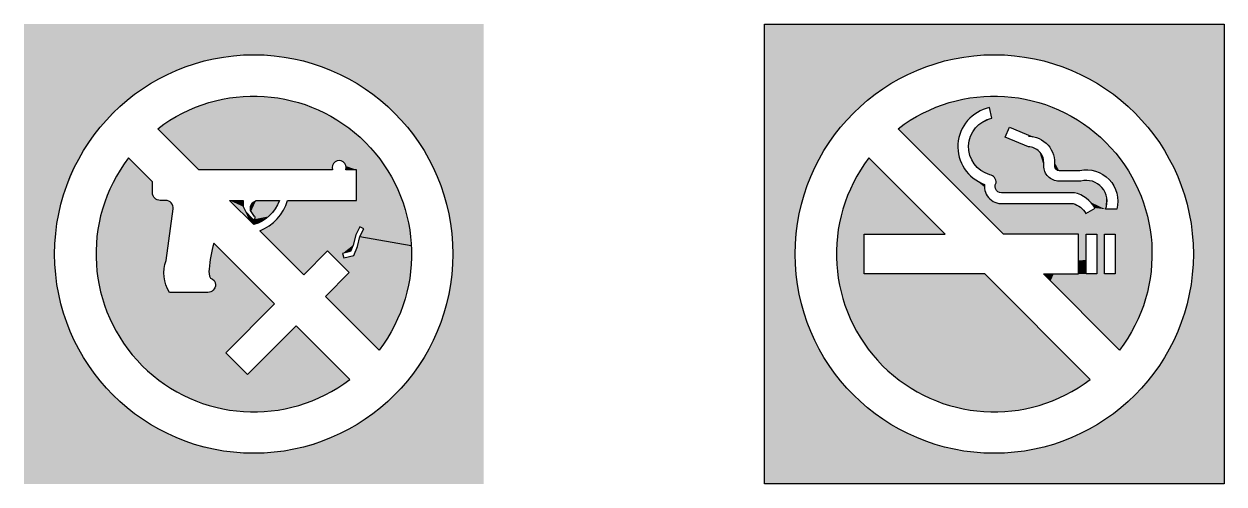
# Model space of a CAD drawing. Extents: x 1216 to 44401, y 2119 to 23617.
# Drawn here: x 38965 to 41576, y 9246 to 10246 of the extents above; entities that cross this region are included whole.
import ezdxf

# ---------------------------------------------------------------- set-up
doc = ezdxf.new("R2010")
doc.units = 0
doc.header["$LTSCALE"] = 10
doc.header["$MEASUREMENT"] = 0
doc.layers.get('0').update_dxf_attribs({"linetype": 'CONTINUOUS'})

# ---------------------------------------------------------------- blocks, each defined once
blk = doc.blocks.new('A$C1FD41417')
at = {"color": 142, "true_color": 0x0094d4}
blk.add_line((731.1, 538), (842.8, 518.7), dxfattribs=at)
for points in [[(608.6, 455), (513, 550.7, 0.233179), (573.3, 616.5), (723.3, 616.5), (723.3, 683.2), (700.5, 683.2, 1.341134), (671, 683.2), (380.5, 683.2), (291.1, 772.5, -0.876493), (772.5, 291.1), (655.8, 407.9), (707.6, 459.7), (660.5, 506.9)], [(592.1, 344.2), (486, 238.2), (438.9, 285.3), (545, 391.4), (413, 523.3, 0.062698), (403.1, 467, 0.188327), (406, 447.6, -0.34753), (416.7, 433.2, -0.414214), (400, 416.5), (316.7, 416.5, -0.237059), (309.1, 485.9), (324.5, 598, 0.447771), (308, 616.5), (296.3, 616.5, -0.414214), (279.6, 633.2), (279.6, 656.8), (227.5, 708.9, 0.876493), (708.9, 227.5)], [(501.3, 575.8), (501.9, 576.2, 0.46352), (502.4, 581.2), (501.9, 581.8), (492.8, 594.4), (493.2, 604.3), (496.4, 611.4), (505.1, 616.5), (555.8, 616.5, -0.241287), (499.8, 563.8), (447.1, 616.5), (476.6, 616.5), (476.6, 603.1), (482.5, 592), (496.4, 577), (496.9, 576.4, 0.388541)]]:
    blk.add_lwpolyline(points, format="xyb", close=True, dxfattribs=at)
blk.add_lwpolyline([(693.1, 501.3), (695.6, 491.6), (717.4, 497), (725.6, 516.2), (731.1, 538), (739.3, 554.4), (730.4, 558.9), (721.7, 541.5), (716.1, 519.4), (710.2, 505.5)], close=True, dxfattribs=at)
blk.add_circle((500, 500), 433.3, dxfattribs=at)
at = {"color": 142, "linetype": 'CONTINUOUS', "true_color": 0x0094d4}
for points in [[(1000, 1000), (0, 1000), (567.6, 928)], [(0, 1000), (416.7, 925.2), (492, 933.3)], [(0, 1000), (343.9, 904.2), (416.7, 925.2)], [(0, 1000), (275.8, 870.8), (343.9, 904.2)], [(0, 1000), (214.6, 826.1), (275.8, 870.8)], [(0, 1000), (162.2, 771.4), (214.6, 826.1)], [(0, 1000), (120.1, 708.4), (162.2, 771.4)], [(0, 1000), (89.6, 639), (120.1, 708.4)], [(0, 1000), (0, 645.2), (89.6, 639)], [(0, 1000), (492, 933.3), (567.6, 928)], [(1000, 1000), (567.6, 928), (641.2, 909.7)], [(1000, 1000), (641.2, 909.7), (710.4, 878.8)], [(1000, 1000), (710.4, 878.8), (773.2, 836.4)], [(1000, 1000), (773.2, 836.4), (827.6, 783.7)], [(1000, 1000), (827.6, 783.7), (872, 722.3)], [(1000, 1000), (872, 722.3), (905, 654.1)], [(925.7, 581.1), (1000, 1000), (905, 654.1)], [(925.7, 581.1), (1000, 576), (1000, 1000)], [(751.3, 734), (444.5, 838.8), (390, 825.2)], [(751.3, 734), (500.5, 843.3), (444.5, 838.8)], [(751.3, 734), (556.6, 838.6), (500.5, 843.3)], [(751.3, 734), (611, 824.9), (556.6, 838.6)], [(751.3, 734), (390, 825.2), (338.4, 802.9)], [(751.3, 734), (662.6, 802.4), (611, 824.9)], [(291.1, 772.5), (687.1, 702.9), (338.4, 802.9)], [(687.1, 702.9), (689.8, 702.4), (338.4, 802.9)], [(689.8, 702.4), (751.3, 734), (338.4, 802.9)], [(751.3, 734), (709.7, 771.8), (662.6, 802.4)], [(291.1, 772.5), (684.4, 702.9), (687.1, 702.9)], [(291.1, 772.5), (681.7, 702.4), (684.4, 702.9)], [(291.1, 772.5), (679.2, 701.5), (681.7, 702.4)], [(291.1, 772.5), (676.8, 700.1), (679.2, 701.5)], [(291.1, 772.5), (674.8, 698.3), (676.8, 700.1)], [(291.1, 772.5), (673, 696.2), (674.8, 698.3)], [(291.1, 772.5), (671.7, 693.8), (673, 696.2)], [(291.1, 772.5), (670.8, 691.3), (671.7, 693.8)], [(291.1, 772.5), (670.4, 688.6), (670.8, 691.3)], [(291.1, 772.5), (670.5, 685.8), (670.4, 688.6)], [(291.1, 772.5), (671, 683.2), (670.5, 685.8)], [(291.1, 772.5), (380.5, 683.2), (671, 683.2)], [(689.8, 702.4), (692.3, 701.5), (751.3, 734)], [(692.3, 701.5), (694.7, 700.1), (751.3, 734)], [(694.7, 700.1), (696.8, 698.3), (751.3, 734)], [(696.8, 698.3), (698.5, 696.2), (751.3, 734)], [(698.5, 696.2), (699.8, 693.8), (751.3, 734)], [(699.8, 693.8), (700.7, 691.3), (751.3, 734)], [(700.7, 691.3), (723.3, 683.2), (751.3, 734)], [(723.3, 683.2), (723.3, 616.5), (751.3, 734)], [(723.3, 616.5), (786.1, 689.8), (751.3, 734)], [(227.5, 708.9), (183.3, 632.6), (281.3, 625.8)], [(227.5, 708.9), (186.2, 639.3), (183.3, 632.6)], [(227.5, 708.9), (189.3, 646), (186.2, 639.3)], [(227.5, 708.9), (192.5, 652.7), (189.3, 646)], [(227.5, 708.9), (195.8, 659.2), (192.5, 652.7)], [(227.5, 708.9), (199.3, 665.7), (195.8, 659.2)], [(227.5, 708.9), (202.9, 672.1), (199.3, 665.7)], [(227.5, 708.9), (206.7, 678.5), (202.9, 672.1)], [(227.5, 708.9), (210.6, 684.7), (206.7, 678.5)], [(227.5, 708.9), (214.6, 690.9), (210.6, 684.7)], [(227.5, 708.9), (218.8, 697), (214.6, 690.9)], [(227.5, 708.9), (223.1, 703), (218.8, 697)], [(227.5, 708.9), (279.6, 633.2), (279.6, 656.8)], [(227.5, 708.9), (279.6, 632.5), (279.6, 633.2)], [(227.5, 708.9), (279.7, 631.9), (279.6, 632.5)], [(227.5, 708.9), (279.7, 631.3), (279.7, 631.9)], [(227.5, 708.9), (279.8, 630.6), (279.7, 631.3)], [(227.5, 708.9), (279.9, 630), (279.8, 630.6)], [(227.5, 708.9), (280, 629.4), (279.9, 630)], [(227.5, 708.9), (280.2, 628.8), (280, 629.4)], [(227.5, 708.9), (280.4, 628.1), (280.2, 628.8)], [(227.5, 708.9), (280.6, 627.5), (280.4, 628.1)], [(227.5, 708.9), (280.8, 626.9), (280.6, 627.5)], [(227.5, 708.9), (281.1, 626.3), (280.8, 626.9)], [(227.5, 708.9), (281.3, 625.8), (281.1, 626.3)], [(701, 685.8), (700.5, 683.2), (723.3, 683.2)], [(700.7, 691.3), (701.1, 688.6), (723.3, 683.2)], [(701.1, 688.6), (701, 685.8), (723.3, 683.2)], [(723.3, 616.5), (813.2, 640.6), (786.1, 689.8)], [(0, 162.8), (72.4, 570.5), (0, 645.2)], [(72.4, 570.5), (74.5, 582.1), (0, 645.2)], [(74.5, 582.1), (76.9, 593.6), (0, 645.2)], [(76.9, 593.6), (79.6, 605.1), (0, 645.2)], [(79.6, 605.1), (82.6, 616.5), (0, 645.2)], [(82.6, 616.5), (85.9, 627.8), (0, 645.2)], [(85.9, 627.8), (89.6, 639), (0, 645.2)], [(307.2, 480.1), (183.3, 632.6), (171.3, 599.3)], [(307.2, 480.1), (281.3, 625.8), (183.3, 632.6)], [(723.3, 616.5), (832, 587.6), (813.2, 640.6)], [(307.2, 480.1), (282.1, 624.4), (281.3, 625.8)], [(307.2, 480.1), (283, 623.1), (282.1, 624.4)], [(307.2, 480.1), (283.9, 622), (283, 623.1)], [(307.2, 480.1), (285, 620.9), (283.9, 622)], [(307.2, 480.1), (286.2, 619.9), (285, 620.9)], [(307.2, 480.1), (287.5, 619), (286.2, 619.9)], [(307.2, 480.1), (288.8, 618.3), (287.5, 619)], [(307.2, 480.1), (290.2, 617.6), (288.8, 618.3)], [(307.2, 480.1), (291.7, 617.1), (290.2, 617.6)], [(307.2, 480.1), (293.2, 616.8), (291.7, 617.1)], [(307.2, 480.1), (294.7, 616.6), (293.2, 616.8)], [(307.2, 480.1), (296.3, 616.5), (294.7, 616.6)], [(307.2, 480.1), (308, 616.5), (296.3, 616.5)], [(307.2, 480.1), (310.3, 616.3), (308, 616.5)], [(307.2, 480.1), (312.6, 615.9), (310.3, 616.3)], [(307.2, 480.1), (314.8, 615.1), (312.6, 615.9)], [(307.2, 480.1), (316.8, 614), (314.8, 615.1)], [(307.2, 480.1), (318.7, 612.6), (316.8, 614)], [(307.2, 480.1), (320.4, 610.9), (318.7, 612.6)], [(307.2, 480.1), (321.8, 609.1), (320.4, 610.9)], [(307.2, 480.1), (323, 607.1), (321.8, 609.1)], [(307.2, 480.1), (323.9, 604.9), (323, 607.1)], [(307.2, 480.1), (324.4, 602.6), (323.9, 604.9)], [(307.2, 480.1), (324.6, 600.3), (324.4, 602.6)], [(447.1, 616.5), (476.6, 603.1), (476.6, 616.5)], [(447.1, 616.5), (489.5, 574.1), (476.6, 603.1)], [(489.5, 574.1), (482.5, 592), (476.6, 603.1)], [(505.1, 616.5), (492.8, 594.4), (494.2, 592.4)], [(505.1, 616.5), (493.2, 604.3), (492.8, 594.4)], [(505.1, 616.5), (496.4, 611.4), (493.2, 604.3)], [(505.1, 616.5), (494.2, 592.4), (542.6, 592.6)], [(505.1, 616.5), (555, 614.4), (555.8, 616.5)], [(505.1, 616.5), (554.2, 612.3), (555, 614.4)], [(505.1, 616.5), (553.3, 610.2), (554.2, 612.3)], [(505.1, 616.5), (552.3, 608.1), (553.3, 610.2)], [(505.1, 616.5), (551.3, 606), (552.3, 608.1)], [(505.1, 616.5), (550.2, 604), (551.3, 606)], [(505.1, 616.5), (549.1, 602), (550.2, 604)], [(505.1, 616.5), (547.9, 600.1), (549.1, 602)], [(505.1, 616.5), (546.7, 598.2), (547.9, 600.1)], [(505.1, 616.5), (545.4, 596.3), (546.7, 598.2)], [(505.1, 616.5), (544, 594.4), (545.4, 596.3)], [(505.1, 616.5), (542.6, 592.6), (544, 594.4)], [(832, 587.6), (569.5, 605.8), (566.7, 599.7)], [(723.3, 616.5), (569.5, 605.8), (832, 587.6)], [(723.3, 616.5), (569.9, 606.7), (569.5, 605.8)], [(723.3, 616.5), (570.3, 607.6), (569.9, 606.7)], [(723.3, 616.5), (570.6, 608.4), (570.3, 607.6)], [(723.3, 616.5), (570.9, 609.3), (570.6, 608.4)], [(723.3, 616.5), (571.3, 610.2), (570.9, 609.3)], [(723.3, 616.5), (571.6, 611.1), (571.3, 610.2)], [(723.3, 616.5), (571.9, 612), (571.6, 611.1)], [(723.3, 616.5), (572.2, 612.9), (571.9, 612)], [(723.3, 616.5), (572.5, 613.8), (572.2, 612.9)], [(723.3, 616.5), (572.8, 614.7), (572.5, 613.8)], [(723.3, 616.5), (573.1, 615.6), (572.8, 614.7)], [(723.3, 616.5), (573.3, 616.5), (573.1, 615.6)], [(307.2, 480.1), (171.3, 599.3), (162.9, 565)], [(307.2, 480.1), (324.5, 598), (324.6, 600.3)], [(307.2, 480.1), (309.1, 485.9), (324.5, 598)], [(489.5, 574.1), (496.4, 577), (482.5, 592)], [(489.5, 574.1), (496.9, 576.4), (496.4, 577)], [(489.5, 574.1), (497, 576.3), (496.9, 576.4)], [(489.5, 574.1), (497.1, 576.1), (497, 576.3)], [(489.5, 574.1), (497.3, 576), (497.1, 576.1)], [(489.5, 574.1), (497.4, 575.9), (497.3, 576)], [(489.5, 574.1), (497.6, 575.8), (497.4, 575.9)], [(489.5, 574.1), (497.7, 575.7), (497.6, 575.8)], [(489.5, 574.1), (497.9, 575.6), (497.7, 575.7)], [(489.5, 574.1), (498.1, 575.5), (497.9, 575.6)], [(489.5, 574.1), (498.2, 575.4), (498.1, 575.5)], [(489.5, 574.1), (498.4, 575.4), (498.2, 575.4)], [(489.5, 574.1), (498.6, 575.3), (498.4, 575.4)], [(489.5, 574.1), (498.8, 575.3), (498.6, 575.3)], [(499, 575.2), (498.8, 575.3), (489.5, 574.1)], [(499, 575.2), (489.5, 574.1), (499.8, 563.8)], [(494.2, 592.4), (502.7, 580.9), (542.6, 592.6)], [(494.2, 592.4), (502.4, 581.2), (502.7, 580.9)], [(494.2, 592.4), (501.9, 581.8), (502.4, 581.2)], [(499.1, 575.2), (499, 575.2), (520, 572.6)], [(499, 575.2), (517.6, 571.2), (520, 572.6)], [(499, 575.2), (515.2, 569.9), (517.6, 571.2)], [(499, 575.2), (512.7, 568.7), (515.2, 569.9)], [(499, 575.2), (510.2, 567.5), (512.7, 568.7)], [(499, 575.2), (507.7, 566.5), (510.2, 567.5)], [(499, 575.2), (505.1, 565.5), (507.7, 566.5)], [(499, 575.2), (502.5, 564.6), (505.1, 565.5)], [(499, 575.2), (499.8, 563.8), (502.5, 564.6)], [(499.1, 575.2), (520, 572.6), (529, 578.9)], [(500.8, 575.5), (500.7, 575.4), (500.5, 575.4)], [(500.9, 575.5), (500.8, 575.5), (529, 578.9)], [(501, 575.6), (500.9, 575.6), (542.6, 592.6)], [(500.9, 575.6), (500.9, 575.5), (542.6, 592.6)], [(500.9, 575.5), (541.6, 591.4), (542.6, 592.6)], [(500.9, 575.5), (540.6, 590.1), (541.6, 591.4)], [(500.9, 575.5), (539.5, 588.9), (540.6, 590.1)], [(500.9, 575.5), (538.5, 587.7), (539.5, 588.9)], [(500.9, 575.5), (537.4, 586.5), (538.5, 587.7)], [(500.9, 575.5), (536.2, 585.4), (537.4, 586.5)], [(500.9, 575.5), (535.1, 584.2), (536.2, 585.4)], [(500.9, 575.5), (533.9, 583.1), (535.1, 584.2)], [(500.9, 575.5), (532.7, 582), (533.9, 583.1)], [(500.9, 575.5), (531.5, 581), (532.7, 582)], [(500.9, 575.5), (530.3, 579.9), (531.5, 581)], [(500.9, 575.5), (529, 578.9), (530.3, 579.9)], [(501.1, 575.6), (501, 575.6), (542.6, 592.6)], [(501, 575.6), (501, 575.6), (542.6, 592.6)], [(501.2, 575.7), (501.1, 575.7), (542.6, 592.6)], [(501.1, 575.7), (501.1, 575.6), (542.6, 592.6)], [(501.1, 575.6), (501.1, 575.6), (542.6, 592.6)], [(501.3, 575.7), (501.2, 575.7), (542.6, 592.6)], [(501.2, 575.7), (501.2, 575.7), (542.6, 592.6)], [(501.9, 576.2), (501.3, 575.8), (542.6, 592.6)], [(501.3, 575.8), (501.3, 575.8), (542.6, 592.6)], [(501.3, 575.8), (501.3, 575.7), (542.6, 592.6)], [(502.3, 576.5), (501.9, 576.2), (542.6, 592.6)], [(502.6, 576.8), (502.3, 576.5), (542.6, 592.6)], [(502.9, 577.2), (502.6, 576.8), (542.6, 592.6)], [(502.7, 580.9), (503, 580.5), (542.6, 592.6)], [(503.1, 577.7), (502.9, 577.2), (542.6, 592.6)], [(503, 580.5), (503.2, 580), (542.6, 592.6)], [(503.2, 578.1), (503.1, 577.7), (542.6, 592.6)], [(503.2, 580), (503.3, 579.6), (542.6, 592.6)], [(503.3, 578.6), (503.2, 578.1), (542.6, 592.6)], [(503.3, 579.6), (503.3, 579.1), (542.6, 592.6)], [(503.3, 579.1), (503.3, 578.6), (542.6, 592.6)], [(832, 587.6), (513, 550.7), (730.4, 558.9)], [(832, 587.6), (519.2, 553.3), (513, 550.7)], [(832, 587.6), (525.2, 556.4), (519.2, 553.3)], [(520, 572.6), (526.8, 577.2), (529, 578.9)], [(520, 572.6), (524.6, 575.6), (526.8, 577.2)], [(520, 572.6), (522.3, 574.1), (524.6, 575.6)], [(832, 587.6), (531, 559.9), (525.2, 556.4)], [(832, 587.6), (536.6, 563.7), (531, 559.9)], [(832, 587.6), (541.9, 567.9), (536.6, 563.7)], [(832, 587.6), (546.9, 572.5), (541.9, 567.9)], [(832, 587.6), (551.6, 577.4), (546.9, 572.5)], [(832, 587.6), (555.9, 582.5), (551.6, 577.4)], [(832, 587.6), (559.9, 588), (555.9, 582.5)], [(832, 587.6), (563.5, 593.7), (559.9, 588)], [(832, 587.6), (566.7, 599.7), (563.5, 593.7)], [(739.3, 554.4), (832, 587.6), (730.4, 558.9)], [(739.3, 554.4), (833.5, 581.5), (832, 587.6)], [(739.3, 554.4), (835, 575.3), (833.5, 581.5)], [(739.3, 554.4), (836.3, 569.1), (835, 575.3)], [(1000, 576), (925.7, 581.1), (926.9, 574.5)], [(1000, 576), (926.9, 574.5), (928, 567.7)], [(1000, 576), (928, 567.7), (929, 561)], [(1000, 576), (929, 561), (929.9, 554.3)], [(1000, 576), (929.9, 554.3), (930.7, 547.5)], [(1000, 576), (930.7, 547.5), (931.4, 540.8)], [(1000, 576), (931.4, 540.8), (932, 534)], [(1000, 576), (932, 534), (932.5, 527.2)], [(1000, 576), (932.5, 527.2), (932.9, 520.4)], [(1000, 576), (932.9, 520.4), (933.1, 513.6)], [(1000, 576), (933.1, 513.6), (933.3, 506.8)], [(933.3, 500), (1000, 576), (933.3, 506.8)], [(933.3, 500), (933.3, 499.9), (1000, 576)], [(933.3, 499.9), (933.3, 499.9), (1000, 576)], [(933.3, 499.9), (933.3, 499.8), (1000, 576)], [(933.3, 499.8), (933.3, 499.8), (1000, 576)], [(933.3, 499.8), (933.3, 499.7), (1000, 576)], [(933.3, 499.7), (933.3, 499.6), (1000, 576)], [(933.3, 499.6), (933.3, 499.6), (1000, 576)], [(933.3, 499.6), (933.3, 499.5), (1000, 576)], [(933.3, 499.5), (933.3, 499.5), (1000, 576)], [(933.3, 499.5), (933.3, 499.4), (1000, 576)], [(933.3, 499.4), (933.3, 499.3), (1000, 576)], [(933.3, 499.3), (1000, 489.6), (1000, 576)], [(0, 162.8), (70.7, 558.8), (72.4, 570.5)], [(0, 162.8), (69.2, 547.1), (70.7, 558.8)], [(307.2, 480.1), (162.9, 565), (158, 529.9)], [(513, 550.7), (660.5, 506.9), (730.4, 558.9)], [(513, 550.7), (608.6, 455), (660.5, 506.9)], [(660.5, 506.9), (693.1, 501.3), (730.4, 558.9)], [(693.1, 501.3), (721.7, 541.5), (730.4, 558.9)], [(739.3, 554.4), (731.1, 538), (842.8, 518.7)], [(739.3, 554.4), (837.5, 562.8), (836.3, 569.1)], [(739.3, 554.4), (838.6, 556.6), (837.5, 562.8)], [(739.3, 554.4), (839.6, 550.3), (838.6, 556.6)], [(739.3, 554.4), (840.5, 544), (839.6, 550.3)], [(739.3, 554.4), (841.3, 537.7), (840.5, 544)], [(739.3, 554.4), (841.9, 531.4), (841.3, 537.7)], [(739.3, 554.4), (842.4, 525), (841.9, 531.4)], [(739.3, 554.4), (842.8, 518.7), (842.4, 525)], [(0, 162.8), (68.1, 535.3), (69.2, 547.1)], [(0, 162.8), (67.3, 523.6), (68.1, 535.3)], [(0, 162.8), (66.8, 511.8), (67.3, 523.6)], [(307.2, 480.1), (158, 529.9), (156.7, 494.6)], [(545, 391.4), (413, 523.3), (411.7, 518.7)], [(693.1, 501.3), (716.1, 519.4), (721.7, 541.5)], [(843.1, 512.3), (728.8, 528.9), (725.6, 516.2)], [(731.1, 538), (728.8, 528.9), (843.1, 512.3)], [(731.1, 538), (842.9, 518.2), (842.8, 518.7)], [(731.1, 538), (842.9, 517.6), (842.9, 518.2)], [(731.1, 538), (842.9, 517.1), (842.9, 517.6)], [(731.1, 538), (842.9, 516.6), (842.9, 517.1)], [(731.1, 538), (843, 516), (842.9, 516.6)], [(731.1, 538), (843, 515.5), (843, 516)], [(731.1, 538), (843, 515), (843, 515.5)], [(731.1, 538), (843, 514.5), (843, 515)], [(731.1, 538), (843.1, 513.9), (843, 514.5)], [(731.1, 538), (843.1, 513.4), (843.1, 513.9)], [(731.1, 538), (843.1, 512.9), (843.1, 513.4)], [(731.1, 538), (843.1, 512.3), (843.1, 512.9)], [(0, 162.8), (66.7, 500), (66.8, 511.8)], [(0, 162.8), (67.4, 474.1), (66.7, 500)], [(545, 391.4), (407.2, 500.2), (406.3, 495.5)], [(545, 391.4), (408.2, 504.8), (407.2, 500.2)], [(545, 391.4), (409.2, 509.5), (408.2, 504.8)], [(545, 391.4), (410.4, 514.1), (409.2, 509.5)], [(545, 391.4), (411.7, 518.7), (410.4, 514.1)], [(660.5, 506.9), (695.6, 491.6), (693.1, 501.3)], [(660.5, 506.9), (707.6, 459.7), (695.6, 491.6)], [(693.1, 501.3), (710.2, 505.5), (716.1, 519.4)], [(707.6, 459.7), (843.1, 512.3), (695.6, 491.6)], [(843.1, 512.3), (717.4, 497), (695.6, 491.6)], [(707.6, 459.7), (843.3, 504), (843.1, 512.3)], [(707.6, 459.7), (843.3, 495.7), (843.3, 504)], [(843.1, 512.3), (725.6, 516.2), (717.4, 497)], [(933.3, 499.3), (933.3, 494.6), (1000, 489.6)], [(933.3, 499.3), (933.3, 499.3), (1000, 489.6)], [(0, 162.8), (69.8, 448.3), (67.4, 474.1)], [(307.2, 480.1), (156.7, 494.6), (159.1, 459.3)], [(307.2, 480.1), (159.1, 459.3), (165.1, 424.5)], [(307.2, 480.1), (165.1, 424.5), (174.6, 390.4)], [(307.2, 480.1), (174.6, 390.4), (187.6, 357.5)], [(307.2, 480.1), (187.6, 357.5), (203.9, 326.2)], [(307.2, 480.1), (203.9, 326.2), (223.4, 296.6)], [(307.2, 480.1), (223.4, 296.6), (245.7, 269.3)], [(305.7, 474.3), (307.2, 480.1), (245.7, 269.3)], [(304.8, 468.3), (305.7, 474.3), (245.7, 269.3)], [(545, 391.4), (403.4, 471.7), (403.1, 467)], [(545, 391.4), (403.8, 476.5), (403.4, 471.7)], [(545, 391.4), (404.3, 481.3), (403.8, 476.5)], [(545, 391.4), (404.9, 486), (404.3, 481.3)], [(545, 391.4), (405.5, 490.7), (404.9, 486)], [(545, 391.4), (406.3, 495.5), (405.5, 490.7)], [(707.6, 459.7), (843.1, 487.4), (843.3, 495.7)], [(707.6, 459.7), (842.7, 479.1), (843.1, 487.4)], [(707.6, 459.7), (842.1, 470.8), (842.7, 479.1)], [(707.6, 459.7), (841.3, 462.5), (842.1, 470.8)], [(930.7, 452.2), (930.1, 447.5), (1000, 489.6)], [(930.1, 447.5), (1000, 464), (1000, 489.6)], [(931.2, 456.9), (930.7, 452.2), (1000, 489.6)], [(931.6, 461.6), (931.2, 456.9), (1000, 489.6)], [(932, 466.3), (931.6, 461.6), (1000, 489.6)], [(932.4, 471), (932, 466.3), (1000, 489.6)], [(932.7, 475.7), (932.4, 471), (1000, 489.6)], [(932.9, 480.4), (932.7, 475.7), (1000, 489.6)], [(933.1, 485.1), (932.9, 480.4), (1000, 489.6)], [(933.2, 489.8), (933.1, 485.1), (1000, 489.6)], [(933.3, 494.6), (933.2, 489.8), (1000, 489.6)], [(0, 162.8), (73.6, 422.7), (69.8, 448.3)], [(270.8, 244.4), (304.8, 468.3), (245.7, 269.3)], [(270.8, 244.4), (304.3, 462.3), (304.8, 468.3)], [(270.8, 244.4), (304.2, 456.3), (304.3, 462.3)], [(270.8, 244.4), (304.6, 450.3), (304.2, 456.3)], [(270.8, 244.4), (305.5, 444.3), (304.6, 450.3)], [(270.8, 244.4), (306.9, 438.4), (305.5, 444.3)], [(545, 391.4), (402.6, 463.7), (402.5, 462)], [(545, 391.4), (402.5, 462), (402.5, 460.3)], [(545, 391.4), (402.5, 460.3), (402.6, 458.7)], [(545, 391.4), (402.8, 465.3), (402.6, 463.7)], [(545, 391.4), (402.6, 458.7), (402.8, 457)], [(545, 391.4), (403.1, 467), (402.8, 465.3)], [(545, 391.4), (402.8, 457), (403, 455.3)], [(545, 391.4), (403, 455.3), (403.4, 453.7)], [(545, 391.4), (403.4, 453.7), (403.9, 452.1)], [(545, 391.4), (403.9, 452.1), (404.5, 450.6)], [(545, 391.4), (404.5, 450.6), (405.2, 449)], [(545, 391.4), (405.2, 449), (410.4, 445.6)], [(405.2, 449), (409, 446.4), (410.4, 445.6)], [(405.2, 449), (407.5, 447.1), (409, 446.4)], [(405.2, 449), (406, 447.6), (407.5, 447.1)], [(545, 391.4), (410.4, 445.6), (411.7, 444.6)], [(545, 391.4), (411.7, 444.6), (412.8, 443.5)], [(707.6, 459.7), (655.8, 407.9), (692.3, 371.3)], [(707.6, 459.7), (692.3, 371.3), (832.3, 413.5)], [(707.6, 459.7), (840.3, 454.3), (841.3, 462.5)], [(707.6, 459.7), (839.1, 446), (840.3, 454.3)], [(707.6, 459.7), (837.7, 437.8), (839.1, 446)], [(707.6, 459.7), (836.1, 429.7), (837.7, 437.8)], [(707.6, 459.7), (834.2, 421.5), (836.1, 429.7)], [(707.6, 459.7), (832.3, 413.5), (834.2, 421.5)], [(1000, 0), (1000, 464), (929.5, 442.8)], [(930.1, 447.5), (929.5, 442.8), (1000, 464)], [(0, 162.8), (79, 397.3), (73.6, 422.7)], [(270.8, 244.4), (308.7, 432.7), (306.9, 438.4)], [(270.8, 244.4), (310.9, 427.1), (308.7, 432.7)], [(270.8, 244.4), (313.6, 421.7), (310.9, 427.1)], [(270.8, 244.4), (316.7, 416.5), (313.6, 421.7)], [(545, 391.4), (408.3, 418.7), (406.4, 417.8)], [(545, 391.4), (410.1, 420), (408.3, 418.7)], [(545, 391.4), (411.8, 421.4), (410.1, 420)], [(545, 391.4), (413.2, 423), (411.8, 421.4)], [(545, 391.4), (412.8, 443.5), (413.8, 442.2)], [(545, 391.4), (414.4, 424.8), (413.2, 423)], [(545, 391.4), (413.8, 442.2), (414.7, 440.9)], [(545, 391.4), (415.4, 426.8), (414.4, 424.8)], [(545, 391.4), (414.7, 440.9), (415.5, 439.4)], [(545, 391.4), (416.1, 428.9), (415.4, 426.8)], [(545, 391.4), (415.5, 439.4), (416, 437.9)], [(545, 391.4), (416, 437.9), (416.4, 436.4)], [(545, 391.4), (416.5, 431), (416.1, 428.9)], [(545, 391.4), (416.4, 436.4), (416.6, 434.8)], [(545, 391.4), (416.7, 433.2), (416.5, 431)], [(545, 391.4), (416.6, 434.8), (416.7, 433.2)], [(1000, 0), (929.5, 442.8), (912.8, 368.3)], [(0, 162.8), (85.9, 372.4), (79, 397.3)], [(270.8, 244.4), (545, 391.4), (316.7, 416.5)], [(545, 391.4), (400, 416.5), (316.7, 416.5)], [(545, 391.4), (402.2, 416.7), (400, 416.5)], [(545, 391.4), (404.3, 417.1), (402.2, 416.7)], [(545, 391.4), (406.4, 417.8), (404.3, 417.1)], [(772.5, 291.1), (832.3, 413.5), (692.3, 371.3)], [(772.5, 291.1), (829.2, 402.5), (832.3, 413.5)], [(772.5, 291.1), (825.8, 391.6), (829.2, 402.5)], [(0, 162.8), (94.3, 347.8), (85.9, 372.4)], [(270.8, 244.4), (452.7, 299.1), (545, 391.4)], [(772.5, 291.1), (822, 380.8), (825.8, 391.6)], [(772.5, 291.1), (817.8, 370.2), (822, 380.8)], [(772.5, 291.1), (813.3, 359.7), (817.8, 370.2)], [(1000, 0), (912.8, 368.3), (883.4, 298)], [(0, 162.8), (104.1, 323.9), (94.3, 347.8)], [(708.9, 227.5), (587.7, 339.8), (486, 238.2)], [(708.9, 227.5), (594.5, 341.9), (587.7, 339.8)], [(772.5, 291.1), (808.5, 349.3), (813.3, 359.7)], [(772.5, 291.1), (803.3, 339.1), (808.5, 349.3)], [(0, 162.8), (115.3, 300.5), (104.1, 323.9)], [(772.5, 291.1), (797.8, 329.1), (803.3, 339.1)], [(772.5, 291.1), (792, 319.3), (797.8, 329.1)], [(772.5, 291.1), (785.8, 309.7), (792, 319.3)], [(0, 162.8), (127.9, 277.9), (115.3, 300.5)], [(438.9, 285.3), (452.7, 299.1), (270.8, 244.4)], [(772.5, 291.1), (779.3, 300.3), (785.8, 309.7)], [(1000, 0), (883.4, 298), (842, 233.9)], [(0, 162.8), (141.9, 256), (127.9, 277.9)], [(438.9, 285.3), (270.8, 244.4), (301.8, 219.7)], [(438.9, 285.3), (301.8, 219.7), (335.4, 198.7)], [(438.9, 285.3), (335.4, 198.7), (371.2, 181.8)], [(438.9, 285.3), (371.2, 181.8), (408.7, 169)], [(438.9, 285.3), (408.7, 169), (447.4, 160.7)], [(486, 238.2), (438.9, 285.3), (526.4, 157.7)], [(438.9, 285.3), (486.8, 156.9), (526.4, 157.7)], [(438.9, 285.3), (447.4, 160.7), (486.8, 156.9)], [(0, 162.8), (157.1, 235.1), (141.9, 256)], [(0, 162.8), (173.5, 215), (157.1, 235.1)], [(708.9, 227.5), (486, 238.2), (676.1, 205.3)], [(486, 238.2), (526.4, 157.7), (676.1, 205.3)], [(228.6, 162.2), (173.5, 215), (0, 162.8)], [(1000, 0), (842, 233.9), (790, 178)], [(526.4, 157.7), (641, 186.9), (676.1, 205.3)], [(526.4, 157.7), (604, 172.8), (641, 186.9)], [(228.6, 162.2), (0, 162.8), (0, 0)], [(292, 119.8), (228.6, 162.2), (0, 0)], [(526.4, 157.7), (565.6, 163), (604, 172.8)], [(1000, 0), (790, 178), (729.1, 132.2)], [(1000, 0), (729.1, 132.2), (661, 97.7)], [(361.9, 89.3), (292, 119.8), (0, 0)], [(436.1, 71.4), (361.9, 89.3), (0, 0)], [(1000, 0), (661, 97.7), (588, 75.7)], [(1000, 0), (436.1, 71.4), (0, 0)], [(1000, 0), (512.2, 66.8), (436.1, 71.4)], [(1000, 0), (588, 75.7), (512.2, 66.8)]]:
    blk.add_solid(points, dxfattribs=at)
blk = doc.blocks.new('A$C78454465')
at = {"color": 142, "true_color": 0x0094d4}
for points in [[(0, 0), (0, 1000), (1000, 1000), (1000, 0)], [(700, 456.7), (700, 543.3), (723.3, 543.3), (723.3, 456.7)], [(763.3, 456.7), (740, 456.7), (740, 543.3), (763.3, 543.3)]]:
    blk.add_lwpolyline(points, close=True, dxfattribs=at)
for points in [[(683.3, 543.3), (520.3, 543.3), (291.1, 772.5, -0.876493), (772.5, 291.1), (607, 456.7), (683.3, 456.7)], [(504, 654.5, 0.395582), (490.2, 672.3, -0.781675), (494.6, 795.3), (489.8, 818.2, 0.757801), (478.8, 651.4, 0.502876), (522.9, 610), (671.5, 610, -0.186618), (699.4, 588.1), (719.5, 600, 0.200268), (674.6, 633.3), (520.3, 633.3, -0.685039)], [(216.7, 456.7), (216.7, 543.3), (393, 543.3), (227.5, 708.9, 0.876493), (708.9, 227.5), (479.7, 456.7)]]:
    blk.add_lwpolyline(points, format="xyb", close=True, dxfattribs=at)
blk.add_lwpolyline([(574.3, 756.2, -0.448933), (631, 691.8, 0.414214), (641, 681.8), (686, 681.8, -0.559958), (766.5, 597.4), (741.9, 597.4, 0.623992), (688.8, 658.5), (641, 658.5, -0.414214), (607.7, 691.8), (607.7, 699.6, 0.414214), (574.3, 732.9), (523.9, 754.1), (533, 775.7), (583.4, 754.4)], format="xyb", dxfattribs=at)
blk.add_circle((500, 500), 433.3, dxfattribs=at)
at = {"color": 142, "linetype": 'CONTINUOUS', "true_color": 0x0094d4}
for points in [[(554.4, 929.9), (816.9, 1000), (0, 1000)], [(481, 932.9), (554.4, 929.9), (0, 1000)], [(408.2, 923.5), (481, 932.9), (0, 1000)], [(338, 901.9), (408.2, 923.5), (0, 1000)], [(272.5, 868.8), (338, 901.9), (0, 1000)], [(213.5, 825.1), (272.5, 868.8), (0, 1000)], [(162.7, 772), (213.5, 825.1), (0, 1000)], [(121.6, 711.2), (162.7, 772), (0, 1000)], [(91.4, 644.2), (121.6, 711.2), (0, 1000)], [(72.9, 573.2), (91.4, 644.2), (0, 1000)], [(0, 248.6), (72.9, 573.2), (0, 1000)], [(554.4, 929.9), (626.2, 914.5), (816.9, 1000)], [(626.2, 914.5), (694.4, 887.3), (816.9, 1000)], [(869.1, 1000), (816.9, 1000), (694.4, 887.3)], [(869.1, 1000), (694.4, 887.3), (703, 882.8)], [(869.1, 1000), (703, 882.8), (711.6, 878.2)], [(869.1, 1000), (711.6, 878.2), (720, 873.3)], [(869.1, 1000), (720, 873.3), (728.3, 868.3)], [(869.1, 1000), (728.3, 868.3), (736.6, 863.1)], [(869.1, 1000), (736.6, 863.1), (744.6, 857.7)], [(869.1, 1000), (744.6, 857.7), (752.6, 852.1)], [(869.1, 1000), (752.6, 852.1), (760.4, 846.3)], [(869.1, 1000), (760.4, 846.3), (768.2, 840.4)], [(869.1, 1000), (768.2, 840.4), (775.7, 834.3)], [(869.1, 1000), (775.7, 834.3), (783.2, 828)], [(869.1, 1000), (783.2, 828), (790.5, 821.6)], [(1000, 1000), (869.1, 1000), (790.5, 821.6)], [(1000, 1000), (790.5, 821.6), (812.1, 800.6)], [(1000, 1000), (812.1, 800.6), (832.3, 778.1)], [(1000, 1000), (832.3, 778.1), (850.9, 754.3)], [(1000, 1000), (850.9, 754.3), (867.7, 729.3)], [(1000, 1000), (867.7, 729.3), (882.8, 703.1)], [(1000, 1000), (882.8, 703.1), (896, 675.9)], [(1000, 1000), (896, 675.9), (907.3, 647.9)], [(1000, 1000), (907.3, 647.9), (916.6, 619.2)], [(1000, 1000), (916.6, 619.2), (923.9, 589.9)], [(1000, 1000), (923.9, 589.9), (929.1, 560.2)], [(1000, 1000), (929.1, 560.2), (932.3, 530.2)], [(1000, 0), (1000, 1000), (932.3, 530.2)], [(479.3, 842.7), (340.1, 803.8), (315, 789.2)], [(489.8, 818.2), (479.3, 842.7), (315, 789.2)], [(479.3, 842.7), (366.5, 816.3), (340.1, 803.8)], [(479.3, 842.7), (393.7, 826.5), (366.5, 816.3)], [(479.3, 842.7), (421.8, 834.3), (393.7, 826.5)], [(479.3, 842.7), (450.4, 839.7), (421.8, 834.3)], [(533, 775.7), (508.4, 843.2), (479.3, 842.7)], [(489.8, 818.2), (533, 775.7), (479.3, 842.7)], [(533, 775.7), (537.5, 841.3), (508.4, 843.2)], [(533, 775.7), (566.3, 836.9), (537.5, 841.3)], [(533, 775.7), (594.6, 830.1), (566.3, 836.9)], [(291.1, 772.5), (474.3, 813.3), (489.8, 818.2)], [(291.1, 772.5), (489.8, 818.2), (315, 789.2)], [(291.1, 772.5), (459.9, 805.7), (474.3, 813.3)], [(489.8, 818.2), (494.6, 795.3), (533, 775.7)], [(533, 775.7), (622.2, 820.9), (594.6, 830.1)], [(533, 775.7), (560.4, 764.1), (622.2, 820.9)], [(622.2, 820.9), (560.4, 764.1), (579.7, 755.9)], [(622.2, 820.9), (579.7, 755.9), (587.2, 754.7)], [(622.2, 820.9), (587.2, 754.7), (594.5, 752.4)], [(622.2, 820.9), (594.5, 752.4), (601.4, 749.3)], [(622.2, 820.9), (601.4, 749.3), (607.9, 745.2)], [(622.2, 820.9), (607.9, 745.2), (613.7, 740.3)], [(622.2, 820.9), (613.7, 740.3), (618.8, 734.7)], [(622.2, 820.9), (618.8, 734.7), (623.2, 728.4)], [(723.8, 679.2), (634.4, 816), (622.2, 820.9)], [(622.2, 820.9), (623.2, 728.4), (626.7, 721.7)], [(622.2, 820.9), (626.7, 721.7), (629.2, 714.5)], [(622.2, 820.9), (629.2, 714.5), (630.8, 707)], [(622.2, 820.9), (630.8, 707), (631.4, 699.4)], [(720.5, 680.3), (723.8, 679.2), (622.2, 820.9)], [(622.2, 820.9), (631.4, 699.4), (641, 681.8)], [(717.2, 681.3), (720.5, 680.3), (622.2, 820.9)], [(713.8, 682), (717.2, 681.3), (622.2, 820.9)], [(710.3, 682.6), (713.8, 682), (622.2, 820.9)], [(706.9, 683), (710.3, 682.6), (622.2, 820.9)], [(703.4, 683.3), (706.9, 683), (622.2, 820.9)], [(699.9, 683.3), (703.4, 683.3), (622.2, 820.9)], [(699.9, 683.3), (622.2, 820.9), (641, 681.8)], [(723.8, 679.2), (646.3, 810.6), (634.4, 816)], [(723.8, 679.2), (658.1, 804.8), (646.3, 810.6)], [(291.1, 772.5), (447.2, 795.4), (459.9, 805.7)], [(291.1, 772.5), (436.6, 783), (447.2, 795.4)], [(494.6, 795.3), (444.7, 740.7), (444.4, 729.4)], [(494.6, 795.3), (444.4, 729.4), (446.1, 718.3)], [(494.6, 795.3), (447, 751.7), (444.7, 740.7)], [(494.6, 795.3), (446.1, 718.3), (449.7, 707.6)], [(494.6, 795.3), (451.3, 762.2), (447, 751.7)], [(494.6, 795.3), (449.7, 707.6), (455.2, 697.7)], [(494.6, 795.3), (457.3, 771.7), (451.3, 762.2)], [(494.6, 795.3), (455.2, 697.7), (462.3, 689)], [(494.6, 795.3), (464.9, 780), (457.3, 771.7)], [(494.6, 795.3), (462.3, 689), (470.8, 681.6)], [(494.6, 795.3), (473.8, 786.9), (464.9, 780)], [(494.6, 795.3), (470.8, 681.6), (533, 775.7)], [(494.6, 795.3), (483.9, 792), (473.8, 786.9)], [(723.8, 679.2), (669.6, 798.5), (658.1, 804.8)], [(723.8, 679.2), (680.9, 791.8), (669.6, 798.5)], [(723.8, 679.2), (691.9, 784.7), (680.9, 791.8)], [(723.8, 679.2), (702.7, 777.1), (691.9, 784.7)], [(291.1, 772.5), (428.6, 768.8), (436.6, 783)], [(291.1, 772.5), (424.6, 639.1), (453.4, 665.6)], [(291.1, 772.5), (453.4, 665.6), (441.7, 677)], [(291.1, 772.5), (441.7, 677), (432.3, 690.3)], [(291.1, 772.5), (432.3, 690.3), (425.6, 705.2)], [(291.1, 772.5), (425.6, 705.2), (421.8, 721)], [(291.1, 772.5), (421.8, 721), (421, 737.3)], [(291.1, 772.5), (421, 737.3), (423.3, 753.4)], [(291.1, 772.5), (423.3, 753.4), (428.6, 768.8)], [(470.8, 681.6), (523.9, 754.1), (533, 775.7)], [(723.8, 679.2), (713.1, 769.2), (702.7, 777.1)], [(723.8, 679.2), (723.3, 760.8), (713.1, 769.2)], [(723.8, 679.2), (733.1, 752.1), (723.3, 760.8)], [(470.8, 681.6), (541.6, 746.7), (523.9, 754.1)], [(607.7, 691.8), (541.6, 746.7), (470.8, 681.6)], [(607.7, 691.8), (574.3, 732.9), (541.6, 746.7)], [(607.7, 691.8), (578.7, 732.6), (574.3, 732.9)], [(607.7, 691.8), (582.9, 731.8), (578.7, 732.6)], [(607.7, 691.8), (587.1, 730.4), (582.9, 731.8)], [(723.8, 679.2), (742.5, 743), (733.1, 752.1)], [(723.8, 679.2), (751.6, 733.6), (742.5, 743)], [(723.8, 679.2), (727.1, 677.9), (751.6, 733.6)], [(778.7, 700.5), (751.6, 733.6), (727.1, 677.9)], [(778.7, 700.5), (765.7, 717.5), (751.6, 733.6)], [(320.4, 543.3), (227.5, 708.9), (212.1, 687)], [(320.4, 543.3), (358.3, 578.1), (227.5, 708.9)], [(607.7, 691.8), (591, 728.4), (587.1, 730.4)], [(607.7, 691.8), (594.6, 726), (591, 728.4)], [(607.7, 691.8), (597.9, 723.1), (594.6, 726)], [(607.7, 691.8), (600.8, 719.9), (597.9, 723.1)], [(607.7, 691.8), (603.2, 716.2), (600.8, 719.9)], [(607.7, 691.8), (605.1, 712.3), (603.2, 716.2)], [(607.7, 691.8), (606.5, 708.2), (605.1, 712.3)], [(607.7, 691.8), (607.4, 703.9), (606.5, 708.2)], [(320.4, 543.3), (212.1, 687), (198.4, 664.1)], [(607.7, 691.8), (470.8, 681.6), (472.3, 680.6)], [(607.7, 691.8), (472.3, 680.6), (473.8, 679.6)], [(607.7, 691.8), (473.8, 679.6), (475.3, 678.7)], [(607.7, 691.8), (475.3, 678.7), (476.9, 677.8)], [(607.7, 691.8), (476.9, 677.8), (478.5, 676.9)], [(607.7, 691.8), (478.5, 676.9), (480.1, 676.1)], [(607.7, 691.8), (480.1, 676.1), (481.7, 675.4)], [(607.7, 691.8), (481.7, 675.4), (483.4, 674.7)], [(607.7, 691.8), (483.4, 674.7), (485.1, 674)], [(607.7, 691.8), (485.1, 674), (486.8, 673.4)], [(607.7, 691.8), (486.8, 673.4), (488.5, 672.8)], [(607.7, 691.8), (488.5, 672.8), (490.2, 672.3)], [(607.7, 691.8), (490.2, 672.3), (492.2, 671.8)], [(607.7, 691.8), (492.2, 671.8), (494.2, 671.1)], [(607.7, 691.8), (494.2, 671.1), (496, 670.2)], [(607.7, 691.8), (496, 670.2), (497.7, 669)], [(607.7, 691.8), (497.7, 669), (499.2, 667.7)], [(607.7, 691.8), (499.2, 667.7), (500.6, 666.1)], [(607.7, 691.8), (500.6, 666.1), (501.7, 664.4)], [(607.7, 691.8), (501.7, 664.4), (502.7, 662.6)], [(607.7, 691.8), (502.1, 649.6), (501.9, 646.9)], [(607.7, 691.8), (501.9, 646.9), (502.2, 644.3)], [(607.7, 691.8), (502.8, 652.1), (502.1, 649.6)], [(607.7, 691.8), (502.2, 644.3), (502.9, 641.8)], [(607.7, 691.8), (502.7, 662.6), (503.4, 660.6)], [(607.7, 691.8), (504, 654.5), (502.8, 652.1)], [(607.7, 691.8), (502.9, 641.8), (504.1, 639.4)], [(607.7, 691.8), (503.4, 660.6), (503.8, 658.6)], [(607.7, 691.8), (503.8, 658.6), (504, 656.6)], [(607.7, 691.8), (504, 656.6), (504, 654.5)], [(607.7, 691.8), (504.1, 639.4), (505.7, 637.3)], [(607.7, 691.8), (505.7, 637.3), (507.7, 635.5)], [(607.7, 691.8), (507.7, 635.5), (510, 634.2)], [(607.7, 691.8), (510, 634.2), (512.5, 633.2)], [(607.7, 691.8), (512.5, 633.2), (515.1, 632.8)], [(607.7, 691.8), (515.1, 632.8), (517.7, 632.8)], [(607.7, 691.8), (517.7, 632.8), (520.3, 633.3)], [(607.9, 687.5), (607.7, 691.8), (520.3, 633.3)], [(608.8, 683.2), (607.9, 687.5), (520.3, 633.3)], [(610.2, 679.1), (608.8, 683.2), (520.3, 633.3)], [(612.1, 675.2), (610.2, 679.1), (520.3, 633.3)], [(607.7, 691.8), (607.7, 699.6), (607.4, 703.9)], [(631.4, 699.4), (631, 691.8), (631.1, 690.5)], [(631.4, 699.4), (631.1, 690.5), (631.3, 689.2)], [(631.4, 699.4), (631.3, 689.2), (631.7, 688)], [(631.4, 699.4), (631.7, 688), (632.3, 686.8)], [(631.4, 699.4), (632.3, 686.8), (633.1, 685.7)], [(631.4, 699.4), (633.1, 685.7), (633.9, 684.8)], [(631.4, 699.4), (633.9, 684.8), (634.9, 683.9)], [(631.4, 699.4), (634.9, 683.9), (636, 683.2)], [(631.4, 699.4), (636, 683.2), (637.2, 682.6)], [(631.4, 699.4), (637.2, 682.6), (638.4, 682.2)], [(631.4, 699.4), (638.4, 682.2), (639.7, 681.9)], [(631.4, 699.4), (639.7, 681.9), (641, 681.8)], [(696.4, 683.2), (699.9, 683.3), (641, 681.8)], [(692.9, 682.9), (696.4, 683.2), (641, 681.8)], [(689.4, 682.5), (692.9, 682.9), (641, 681.8)], [(686, 681.8), (689.4, 682.5), (641, 681.8)], [(778.7, 700.5), (727.1, 677.9), (734.4, 674.3)], [(778.7, 700.5), (734.4, 674.3), (741.2, 669.8)], [(778.7, 700.5), (741.2, 669.8), (747.4, 664.6)], [(778.7, 700.5), (747.4, 664.6), (753, 658.7)], [(778.7, 700.5), (753, 658.7), (757.8, 652.1)], [(778.7, 700.5), (757.8, 652.1), (761.9, 645)], [(778.7, 700.5), (761.9, 645), (765, 637.5)], [(763.3, 543.3), (790.6, 682.8), (778.7, 700.5)], [(763.3, 543.3), (778.7, 700.5), (768.2, 605.4)], [(763.3, 543.3), (801.4, 664.3), (790.6, 682.8)], [(778.7, 700.5), (765, 637.5), (767.2, 629.7)], [(778.7, 700.5), (767.2, 629.7), (768.5, 621.6)], [(778.7, 700.5), (768.8, 613.5), (768.2, 605.4)], [(778.7, 700.5), (768.5, 621.6), (768.8, 613.5)], [(320.4, 543.3), (198.4, 664.1), (186.6, 640.1)], [(478.6, 645.6), (453.4, 665.6), (424.6, 639.1)], [(478.6, 645.6), (455.3, 664.1), (453.4, 665.6)], [(478.6, 645.6), (457.3, 662.7), (455.3, 664.1)], [(478.6, 645.6), (459.3, 661.3), (457.3, 662.7)], [(478.6, 645.6), (461.3, 659.9), (459.3, 661.3)], [(478.6, 645.6), (463.4, 658.7), (461.3, 659.9)], [(478.6, 645.6), (465.5, 657.4), (463.4, 658.7)], [(478.6, 645.6), (467.6, 656.3), (465.5, 657.4)], [(478.6, 645.6), (469.8, 655.2), (467.6, 656.3)], [(478.6, 645.6), (472, 654.2), (469.8, 655.2)], [(478.6, 645.6), (474.3, 653.2), (472, 654.2)], [(478.6, 645.6), (476.5, 652.3), (474.3, 653.2)], [(614.5, 671.5), (612.1, 675.2), (520.3, 633.3)], [(617.4, 668.3), (614.5, 671.5), (520.3, 633.3)], [(620.7, 665.4), (617.4, 668.3), (520.3, 633.3)], [(624.3, 663), (620.7, 665.4), (520.3, 633.3)], [(674.6, 633.3), (624.3, 663), (520.3, 633.3)], [(691.1, 627), (628.2, 661), (624.3, 663)], [(688.8, 628.2), (691.1, 627), (624.3, 663)], [(686.5, 629.2), (688.8, 628.2), (624.3, 663)], [(684.2, 630.2), (686.5, 629.2), (624.3, 663)], [(681.8, 631.1), (684.2, 630.2), (624.3, 663)], [(679.5, 631.9), (681.8, 631.1), (624.3, 663)], [(677.1, 632.7), (679.5, 631.9), (624.3, 663)], [(674.6, 633.3), (677.1, 632.7), (624.3, 663)], [(691.1, 627), (632.4, 659.6), (628.2, 661)], [(693.3, 625.8), (636.6, 658.8), (632.4, 659.6)], [(691.1, 627), (693.3, 625.8), (632.4, 659.6)], [(693.3, 625.8), (641, 658.5), (636.6, 658.8)], [(695.4, 624.5), (688.8, 658.5), (641, 658.5)], [(693.3, 625.8), (695.4, 624.5), (641, 658.5)], [(699.6, 621.7), (691.1, 659.1), (688.8, 658.5)], [(697.5, 623.2), (699.6, 621.7), (688.8, 658.5)], [(695.4, 624.5), (697.5, 623.2), (688.8, 658.5)], [(699.6, 621.7), (693.6, 659.5), (691.1, 659.1)], [(699.6, 621.7), (696, 659.8), (693.6, 659.5)], [(699.6, 621.7), (698.5, 660), (696, 659.8)], [(699.6, 621.7), (700.9, 660), (698.5, 660)], [(699.6, 621.7), (703.4, 659.9), (700.9, 660)], [(699.6, 621.7), (705.8, 659.7), (703.4, 659.9)], [(699.6, 621.7), (708.3, 659.3), (705.8, 659.7)], [(699.6, 621.7), (710.7, 658.8), (708.3, 659.3)], [(699.6, 621.7), (713, 658.2), (710.7, 658.8)], [(699.6, 621.7), (715.4, 657.5), (713, 658.2)], [(699.6, 621.7), (717.7, 656.6), (715.4, 657.5)], [(699.6, 621.7), (701.6, 620.2), (717.7, 656.6)], [(741.9, 597.4), (717.7, 656.6), (701.6, 620.2)], [(741.9, 597.4), (723, 654), (717.7, 656.6)], [(741.9, 597.4), (727.9, 650.7), (723, 654)], [(763.3, 543.3), (811.1, 645.3), (801.4, 664.3)], [(320.4, 543.3), (186.6, 640.1), (176.6, 615.3)], [(479.3, 639.8), (478.6, 645.6), (424.6, 639.1)], [(480.8, 634.2), (479.3, 639.8), (424.6, 639.1)], [(424.6, 639.1), (520.3, 543.3), (667.7, 543.3)], [(500.1, 613.1), (424.6, 639.1), (667.7, 543.3)], [(483.3, 628.8), (480.8, 634.2), (424.6, 639.1)], [(486.5, 624), (483.3, 628.8), (424.6, 639.1)], [(490.4, 619.6), (486.5, 624), (424.6, 639.1)], [(495, 616), (490.4, 619.6), (424.6, 639.1)], [(500.1, 613.1), (495, 616), (424.6, 639.1)], [(478.6, 645.6), (478.8, 651.4), (476.5, 652.3)], [(741.9, 597.4), (732.3, 646.7), (727.9, 650.7)], [(741.9, 597.4), (736.2, 642.3), (732.3, 646.7)], [(741.9, 597.4), (739.5, 637.3), (736.2, 642.3)], [(741.9, 597.4), (742.1, 632), (739.5, 637.3)], [(741.9, 597.4), (744, 626.4), (742.1, 632)], [(763.3, 543.3), (819.5, 625.6), (811.1, 645.3)], [(320.4, 543.3), (176.6, 615.3), (168.6, 589.8)], [(505.5, 611), (500.1, 613.1), (667.7, 543.3)], [(511.2, 609.7), (505.5, 611), (667.7, 543.3)], [(517.1, 609.4), (511.2, 609.7), (667.7, 543.3)], [(517.1, 609.4), (667.7, 543.3), (671.5, 610)], [(522.9, 610), (517.1, 609.4), (671.5, 610)], [(667.7, 543.3), (673.4, 609.4), (671.5, 610)], [(667.7, 543.3), (675.2, 608.7), (673.4, 609.4)], [(667.7, 543.3), (677.1, 607.9), (675.2, 608.7)], [(667.7, 543.3), (678.9, 607.1), (677.1, 607.9)], [(667.7, 543.3), (680.6, 606.1), (678.9, 607.1)], [(667.7, 543.3), (682.4, 605.2), (680.6, 606.1)], [(667.7, 543.3), (684, 604.1), (682.4, 605.2)], [(667.7, 543.3), (685.7, 603), (684, 604.1)], [(667.7, 543.3), (687.3, 601.8), (685.7, 603)], [(667.7, 543.3), (688.8, 600.5), (687.3, 601.8)], [(741.9, 597.4), (701.6, 620.2), (703.4, 618.8)], [(741.9, 597.4), (703.4, 618.8), (705.1, 617.3)], [(741.9, 597.4), (705.1, 617.3), (706.8, 615.8)], [(741.9, 597.4), (706.8, 615.8), (708.4, 614.2)], [(741.9, 597.4), (708.4, 614.2), (710, 612.6)], [(741.9, 597.4), (710, 612.6), (711.5, 610.9)], [(741.9, 597.4), (711.5, 610.9), (713, 609.2)], [(741.9, 597.4), (713, 609.2), (714.4, 607.5)], [(741.9, 597.4), (714.4, 607.5), (715.7, 605.6)], [(741.9, 597.4), (715.7, 605.6), (717, 603.8)], [(741.9, 597.4), (717, 603.8), (718.3, 601.9)], [(741.9, 597.4), (718.3, 601.9), (719.5, 600)], [(741.9, 597.4), (745.1, 620.6), (744, 626.4)], [(741.9, 597.4), (745.5, 614.7), (745.1, 620.6)], [(741.9, 597.4), (745.1, 608.8), (745.5, 614.7)], [(741.9, 597.4), (743.9, 603), (745.1, 608.8)], [(763.3, 543.3), (826.7, 605.5), (819.5, 625.6)], [(763.3, 543.3), (832.7, 585), (826.7, 605.5)], [(763.3, 543.3), (768.2, 605.4), (766.5, 597.4)], [(320.4, 543.3), (168.6, 589.8), (162.6, 563.8)], [(358.3, 578.1), (320.4, 543.3), (393, 543.3)], [(667.7, 543.3), (690.3, 599.2), (688.8, 600.5)], [(667.7, 543.3), (691.8, 597.8), (690.3, 599.2)], [(699.4, 588.1), (691.8, 597.8), (667.7, 543.3)], [(699.4, 588.1), (667.7, 543.3), (683.3, 543.3)], [(699.4, 588.1), (683.3, 543.3), (683.3, 485.8)], [(699.4, 588.1), (683.3, 485.8), (700, 487.3)], [(699.4, 588.1), (692.5, 597.1), (691.8, 597.8)], [(699.4, 588.1), (693.2, 596.4), (692.5, 597.1)], [(699.4, 588.1), (693.9, 595.6), (693.2, 596.4)], [(699.4, 588.1), (694.6, 594.8), (693.9, 595.6)], [(699.4, 588.1), (695.2, 594), (694.6, 594.8)], [(699.4, 588.1), (695.9, 593.2), (695.2, 594)], [(699.4, 588.1), (696.5, 592.4), (695.9, 593.2)], [(699.4, 588.1), (697.1, 591.5), (696.5, 592.4)], [(699.4, 588.1), (697.7, 590.7), (697.1, 591.5)], [(699.4, 588.1), (698.3, 589.8), (697.7, 590.7)], [(699.4, 588.1), (698.9, 589), (698.3, 589.8)], [(741.9, 597.4), (719.5, 600), (699.4, 588.1)], [(763.3, 543.3), (741.9, 597.4), (699.4, 588.1)], [(699.4, 588.1), (700, 487.3), (700, 543.3)], [(699.4, 588.1), (700, 543.3), (723.3, 543.3)], [(763.3, 543.3), (699.4, 588.1), (723.3, 543.3)], [(763.3, 543.3), (766.5, 597.4), (741.9, 597.4)], [(763.3, 543.3), (837.3, 564.1), (832.7, 585)], [(0, 248.6), (66.7, 500), (72.9, 573.2)], [(162.6, 563.8), (158.7, 537.3), (156.8, 510.7)], [(162.6, 563.8), (156.8, 510.7), (157, 484)], [(162.6, 563.8), (157, 484), (159.3, 457.3)], [(162.6, 563.8), (159.3, 457.3), (163.7, 431)], [(162.6, 563.8), (163.7, 431), (170.1, 405)], [(162.6, 563.8), (170.1, 405), (216.7, 543.3)], [(320.4, 543.3), (162.6, 563.8), (216.7, 543.3)], [(763.3, 543.3), (840.6, 543), (837.3, 564.1)], [(170.1, 405), (216.7, 456.7), (216.7, 543.3)], [(723.3, 543.3), (723.3, 489.5), (740, 491)], [(723.3, 543.3), (740, 491), (740, 543.3)], [(763.3, 543.3), (723.3, 543.3), (740, 543.3)], [(763.3, 543.3), (763.3, 493.1), (843.3, 500.3)], [(763.3, 543.3), (843.3, 500.3), (842.6, 521.7)], [(763.3, 543.3), (842.6, 521.7), (840.6, 543)], [(933.3, 500), (1000, 0), (932.3, 530.2)], [(0, 248.6), (66.9, 486.2), (66.7, 500)], [(843.3, 500.3), (763.3, 493.1), (763.3, 456.7)], [(843.3, 500.3), (763.3, 456.7), (842.8, 481.6)], [(933.3, 500), (929.2, 440), (1000, 0)], [(0, 248.6), (67.5, 472.5), (66.9, 486.2)], [(0, 248.6), (68.6, 458.7), (67.5, 472.5)], [(700, 456.7), (700, 487.3), (683.3, 485.8)], [(700, 456.7), (683.3, 485.8), (683.3, 456.7)], [(740, 456.7), (740, 491), (723.3, 489.5)], [(740, 456.7), (723.3, 489.5), (723.3, 456.7)], [(763.3, 456.7), (838.8, 444.4), (842.8, 481.6)], [(838.8, 444.4), (841.3, 462.9), (842.8, 481.6)], [(0, 248.6), (70.2, 445), (68.6, 458.7)], [(0, 248.6), (72.1, 431.4), (70.2, 445)], [(479.7, 456.7), (226.2, 456.7), (170.1, 405)], [(479.7, 456.7), (170.1, 405), (182.1, 370.4)], [(170.1, 405), (226.2, 456.7), (216.7, 456.7)], [(479.7, 456.7), (182.1, 370.4), (197.7, 337.2)], [(479.7, 456.7), (197.7, 337.2), (216.8, 305.9)], [(479.7, 456.7), (216.8, 305.9), (239.1, 276.8)], [(479.7, 456.7), (239.1, 276.8), (264.4, 250.2)], [(479.7, 456.7), (264.4, 250.2), (292.4, 226.5)], [(479.7, 456.7), (292.4, 226.5), (322.7, 206)], [(479.7, 456.7), (322.7, 206), (355.1, 188.7)], [(479.7, 456.7), (355.1, 188.7), (389.1, 175.1)], [(479.7, 456.7), (389.1, 175.1), (424.4, 165.1)], [(479.7, 456.7), (424.4, 165.1), (460.6, 158.9)], [(479.7, 456.7), (460.6, 158.9), (497.2, 156.7)], [(479.7, 456.7), (497.2, 156.7), (583.6, 352.7)], [(607, 456.7), (622.6, 441), (629.5, 456.7)], [(700, 456.7), (629.5, 456.7), (622.6, 441)], [(700, 456.7), (622.6, 441), (772.5, 291.1)], [(700, 456.7), (683.3, 456.7), (629.5, 456.7)], [(700, 456.7), (825.2, 389.9), (830.7, 407.8)], [(700, 456.7), (830.7, 407.8), (835.3, 426)], [(700, 456.7), (835.3, 426), (838.8, 444.4)], [(740, 456.7), (700, 456.7), (838.8, 444.4)], [(700, 456.7), (811.3, 355.1), (818.7, 372.3)], [(700, 456.7), (818.7, 372.3), (825.2, 389.9)], [(740, 456.7), (723.3, 456.7), (700, 456.7)], [(700, 456.7), (772.5, 291.1), (783.5, 306.3)], [(700, 456.7), (783.5, 306.3), (793.6, 322.1)], [(700, 456.7), (793.6, 322.1), (802.9, 338.4)], [(700, 456.7), (802.9, 338.4), (811.3, 355.1)], [(763.3, 456.7), (740, 456.7), (838.8, 444.4)], [(0, 248.6), (74.5, 417.8), (72.1, 431.4)], [(0, 248.6), (77.4, 404.3), (74.5, 417.8)], [(929.2, 440), (916.7, 381.1), (1000, 0)], [(0, 248.6), (80.6, 390.9), (77.4, 404.3)], [(0, 248.6), (84.3, 377.6), (80.6, 390.9)], [(0, 248.6), (88.4, 364.5), (84.3, 377.6)], [(916.7, 381.1), (896.2, 324.6), (1000, 0)], [(0, 248.6), (92.9, 351.5), (88.4, 364.5)], [(0, 248.6), (97.8, 338.6), (92.9, 351.5)], [(708.9, 227.5), (583.6, 352.7), (497.2, 156.7)], [(97.8, 338.6), (0, 248.6), (0, 0)], [(97.8, 338.6), (0, 0), (114.2, 302.7)], [(896.2, 324.6), (868.1, 271.4), (1000, 0)], [(0, 0), (133.7, 268.4), (114.2, 302.7)], [(0, 0), (156.3, 236.1), (133.7, 268.4)], [(868.1, 271.4), (832.9, 222.6), (1000, 0)], [(0, 0), (181.7, 205.9), (156.3, 236.1)], [(708.9, 227.5), (497.2, 156.7), (516.1, 157)], [(708.9, 227.5), (516.1, 157), (535, 158.5)], [(708.9, 227.5), (535, 158.5), (553.8, 160.9)], [(708.9, 227.5), (553.8, 160.9), (572.4, 164.4)], [(708.9, 227.5), (572.4, 164.4), (590.8, 168.9)], [(708.9, 227.5), (590.8, 168.9), (608.9, 174.4)], [(708.9, 227.5), (608.9, 174.4), (626.7, 180.9)], [(708.9, 227.5), (626.7, 180.9), (644.1, 188.4)], [(708.9, 227.5), (644.1, 188.4), (661.1, 196.8)], [(708.9, 227.5), (661.1, 196.8), (677.6, 206.2)], [(708.9, 227.5), (677.6, 206.2), (693.5, 216.4)], [(832.9, 222.6), (791.3, 179.2), (1000, 0)], [(0, 0), (209.8, 178.2), (181.7, 205.9)], [(0, 0), (240.3, 153.1), (209.8, 178.2)], [(791.3, 179.2), (744.1, 142), (1000, 0)], [(0, 0), (272.9, 130.9), (240.3, 153.1)], [(0, 0), (307.4, 111.8), (272.9, 130.9)], [(744.1, 142), (692.2, 111.6), (1000, 0)], [(0, 0), (343.5, 95.9), (307.4, 111.8)], [(692.2, 111.6), (636.5, 88.7), (1000, 0)], [(0, 0), (380.9, 83.3), (343.5, 95.9)], [(0, 0), (419.3, 74.2), (380.9, 83.3)], [(636.5, 88.7), (578.3, 73.8), (1000, 0)], [(0, 0), (458.4, 68.7), (419.3, 74.2)], [(0, 0), (428.1, 0), (458.4, 68.7)], [(518.5, 67.1), (458.4, 68.7), (428.1, 0)], [(518.5, 67.1), (428.1, 0), (1000, 0)], [(578.3, 73.8), (518.5, 67.1), (1000, 0)]]:
    blk.add_solid(points, dxfattribs=at)

msp = doc.modelspace()

# ---------------------------------------------------------------- block references
for name, p in [('A$C1FD41417', (38964.7, 9245.5)), ('A$C78454465', (40575.9, 9245.5))]:
    msp.add_blockref(name, p)

doc.saveas('drawing.dxf')
